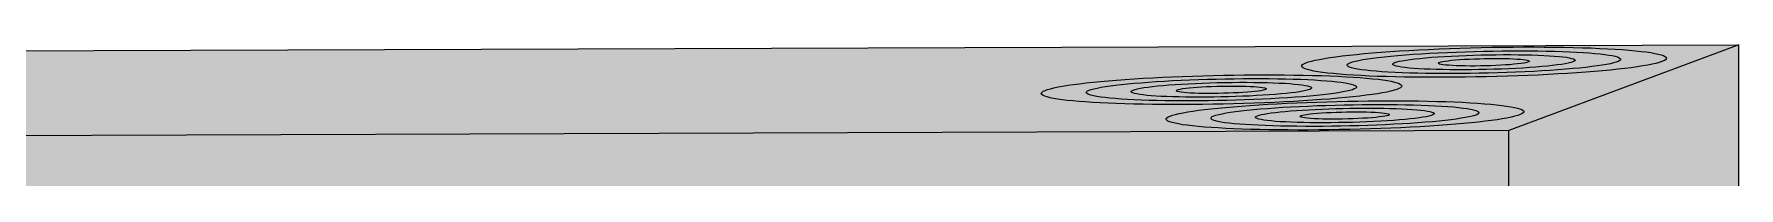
# Model space of a CAD drawing. Header units: inches. Extents: x 27328 to 121296, y -4075 to 4147.
# Drawn here: x 49626.9421 to 49627.0038, y 60.099 to 60.1037 of the extents above; entities that cross this region are included whole.
import ezdxf

# ---------------------------------------------------------------- set-up
doc = ezdxf.new("R2010")
doc.units = ezdxf.units.IN
doc.header["$MEASUREMENT"] = 0
doc.layers.add('M-EQPM', color=50, linetype='Continuous', lineweight=9)

msp = doc.modelspace()

# ---------------------------------------------------------------- hatches: boundary and pattern name
at = {"layer": 'M-EQPM', "lineweight": 5, "transparency": 33554631}
msp.add_hatch(color=256, dxfattribs=at).paths.add_polyline_path([(49626.964001, 60.070166), (49627.003827, 60.070261), (49627.003827, 60.103734), (49626.935682, 60.103496), (49626.935682, 60.094528), (49626.964001, 60.094618), (49626.964001, 60.091969), (49626.971478, 60.087555), (49626.970291, 60.084635), (49626.965058, 60.082832), (49626.965058, 60.075829), (49626.964579, 60.075678), (49626.964001, 60.075662), (49626.964001, 60.070958)], flags=0)

# ---------------------------------------------------------------- linework, layer by layer
at = {"layer": 'M-EQPM'}
for p, q in [((49626.935682, 60.103496), (49627.003827, 60.103734)), ((49627.003827, 60.103734), (49626.995497, 60.100636)), ((49627.003827, 60.070261), (49627.003827, 60.103734)), ((49626.995497, 60.100636), (49626.929401, 60.100412)), ((49626.995497, 60.07244), (49626.995497, 60.100636))]:
    msp.add_line(p, q, dxfattribs=at)
for points in [[(49626.988153, 60.103084, 0), (49626.988246, 60.103116, 0), (49626.988359, 60.103148, 0), (49626.988494, 60.10318, 0), (49626.98865, 60.103211, 0), (49626.988826, 60.103242, 0), (49626.989021, 60.103273, 0), (49626.989236, 60.103303, 0), (49626.989469, 60.103333, 0), (49626.989719, 60.103361, 0), (49626.989986, 60.103389, 0), (49626.990269, 60.103416, 0), (49626.990567, 60.103442, 0), (49626.990878, 60.103467, 0), (49626.991203, 60.103491, 0), (49626.991539, 60.103513, 0), (49626.991885, 60.103534, 0), (49626.992241, 60.103554, 0), (49626.992605, 60.103572, 0), (49626.992976, 60.103588, 0), (49626.993352, 60.103603, 0), (49626.993733, 60.103616, 0), (49626.994117, 60.103627, 0), (49626.994502, 60.103637, 0), (49626.994888, 60.103645, 0), (49626.995273, 60.103651, 0), (49626.995656, 60.103655, 0), (49626.996035, 60.103657, 0), (49626.996409, 60.103657, 0), (49626.996777, 60.103656, 0), (49626.997137, 60.103653, 0), (49626.997489, 60.103647, 0), (49626.997831, 60.10364, 0), (49626.998162, 60.103631, 0), (49626.998481, 60.103621, 0), (49626.998786, 60.103608, 0), (49626.999077, 60.103594, 0), (49626.999353, 60.103578, 0), (49626.999613, 60.103561, 0), (49626.999855, 60.103542, 0), (49627.00008, 60.103522, 0), (49627.000285, 60.1035, 0), (49627.000472, 60.103477, 0), (49627.000638, 60.103453, 0), (49627.000784, 60.103427, 0), (49627.000908, 60.1034, 0), (49627.001011, 60.103373, 0), (49627.001093, 60.103344, 0), (49627.001152, 60.103315, 0), (49627.001189, 60.103285, 0), (49627.001203, 60.103255, 0), (49627.001196, 60.103224, 0), (49627.001165, 60.103192, 0), (49627.001113, 60.103161, 0), (49627.001039, 60.103129, 0), (49627.000942, 60.103097, 0), (49627.000825, 60.103065, 0), (49627.000686, 60.103033, 0), (49627.000527, 60.103002, 0), (49627.000348, 60.102971, 0), (49627.00015, 60.10294, 0), (49626.999933, 60.10291, 0), (49626.999698, 60.102881, 0), (49626.999446, 60.102853, 0), (49626.999178, 60.102825, 0), (49626.998894, 60.102798, 0), (49626.998596, 60.102773, 0), (49626.998285, 60.102748, 0), (49626.997961, 60.102725, 0), (49626.997627, 60.102703, 0), (49626.997282, 60.102682, 0), (49626.996928, 60.102663, 0), (49626.996567, 60.102645, 0), (49626.996199, 60.102629, 0), (49626.995825, 60.102615, 0), (49626.995448, 60.102602, 0), (49626.995068, 60.102591, 0), (49626.994686, 60.102581, 0), (49626.994304, 60.102574, 0), (49626.993923, 60.102568, 0), (49626.993545, 60.102564, 0), (49626.99317, 60.102562, 0), (49626.9928, 60.102561, 0), (49626.992435, 60.102563, 0), (49626.992078, 60.102566, 0), (49626.99173, 60.102571, 0), (49626.991391, 60.102578, 0), (49626.991063, 60.102587, 0), (49626.990747, 60.102597, 0), (49626.990443, 60.102609, 0), (49626.990154, 60.102623, 0), (49626.989879, 60.102639, 0), (49626.98962, 60.102656, 0), (49626.989378, 60.102674, 0), (49626.989153, 60.102694, 0), (49626.988947, 60.102716, 0), (49626.988759, 60.102739, 0), (49626.988592, 60.102763, 0), (49626.988444, 60.102788, 0), (49626.988317, 60.102814, 0), (49626.988211, 60.102841, 0), (49626.988126, 60.10287, 0), (49626.988064, 60.102899, 0), (49626.988023, 60.102928, 0), (49626.988005, 60.102959, 0), (49626.988009, 60.102989, 0), (49626.988035, 60.103021, 0), (49626.988083, 60.103052, 0), (49626.988153, 60.103084, 0)], [(49626.989763, 60.10309, 0), (49626.989846, 60.103117, 0), (49626.98995, 60.103145, 0), (49626.990075, 60.103173, 0), (49626.990221, 60.1032, 0), (49626.990387, 60.103227, 0), (49626.990572, 60.103253, 0), (49626.990776, 60.103279, 0), (49626.990997, 60.103304, 0), (49626.991235, 60.103328, 0), (49626.991489, 60.103351, 0), (49626.991756, 60.103373, 0), (49626.992037, 60.103393, 0), (49626.99233, 60.103413, 0), (49626.992633, 60.103431, 0), (49626.992945, 60.103447, 0), (49626.993265, 60.103462, 0), (49626.993591, 60.103476, 0), (49626.993921, 60.103487, 0), (49626.994255, 60.103497, 0), (49626.994591, 60.103505, 0), (49626.994926, 60.103511, 0), (49626.99526, 60.103516, 0), (49626.995591, 60.103518, 0), (49626.995917, 60.103519, 0), (49626.996238, 60.103518, 0), (49626.996551, 60.103515, 0), (49626.996855, 60.10351, 0), (49626.997148, 60.103503, 0), (49626.99743, 60.103494, 0), (49626.997698, 60.103484, 0), (49626.997953, 60.103472, 0), (49626.998192, 60.103458, 0), (49626.998414, 60.103443, 0), (49626.998619, 60.103426, 0), (49626.998805, 60.103407, 0), (49626.998973, 60.103387, 0), (49626.99912, 60.103366, 0), (49626.999246, 60.103344, 0), (49626.999351, 60.103321, 0), (49626.999434, 60.103297, 0), (49626.999495, 60.103271, 0), (49626.999533, 60.103246, 0), (49626.999549, 60.103219, 0), (49626.999543, 60.103192, 0), (49626.999513, 60.103165, 0), (49626.999462, 60.103137, 0), (49626.999388, 60.103109, 0), (49626.999292, 60.103082, 0), (49626.999175, 60.103054, 0), (49626.999037, 60.103027, 0), (49626.998879, 60.103, 0), (49626.998701, 60.102973, 0), (49626.998505, 60.102947, 0), (49626.998291, 60.102922, 0), (49626.998061, 60.102898, 0), (49626.997815, 60.102875, 0), (49626.997554, 60.102852, 0), (49626.99728, 60.102831, 0), (49626.996993, 60.102811, 0), (49626.996696, 60.102793, 0), (49626.99639, 60.102776, 0), (49626.996075, 60.10276, 0), (49626.995754, 60.102746, 0), (49626.995428, 60.102734, 0), (49626.995097, 60.102723, 0), (49626.994765, 60.102715, 0), (49626.994432, 60.102707, 0), (49626.9941, 60.102702, 0), (49626.99377, 60.102699, 0), (49626.993443, 60.102697, 0), (49626.993122, 60.102697, 0), (49626.992808, 60.1027, 0), (49626.992502, 60.102704, 0), (49626.992205, 60.102709, 0), (49626.991919, 60.102717, 0), (49626.991645, 60.102726, 0), (49626.991385, 60.102737, 0), (49626.991139, 60.10275, 0), (49626.990909, 60.102765, 0), (49626.990695, 60.102781, 0), (49626.990499, 60.102798, 0), (49626.990322, 60.102817, 0), (49626.990164, 60.102837, 0), (49626.990026, 60.102859, 0), (49626.989909, 60.102881, 0), (49626.989813, 60.102905, 0), (49626.989739, 60.102929, 0), (49626.989687, 60.102955, 0), (49626.989657, 60.102981, 0), (49626.98965, 60.103007, 0), (49626.989665, 60.103035, 0), (49626.989703, 60.103062, 0), (49626.989763, 60.10309, 0)], [(49626.991374, 60.103095, 0), (49626.991443, 60.103118, 0), (49626.991534, 60.10314, 0), (49626.991646, 60.103163, 0), (49626.991778, 60.103185, 0), (49626.99193, 60.103206, 0), (49626.992099, 60.103227, 0), (49626.992286, 60.103247, 0), (49626.992489, 60.103266, 0), (49626.992706, 60.103284, 0), (49626.992937, 60.103301, 0), (49626.993178, 60.103316, 0), (49626.99343, 60.10333, 0), (49626.993689, 60.103342, 0), (49626.993955, 60.103353, 0), (49626.994225, 60.103362, 0), (49626.994498, 60.10337, 0), (49626.994771, 60.103375, 0), (49626.995043, 60.103379, 0), (49626.995313, 60.103381, 0), (49626.995577, 60.103381, 0), (49626.995834, 60.103379, 0), (49626.996084, 60.103375, 0), (49626.996322, 60.10337, 0), (49626.996549, 60.103362, 0), (49626.996763, 60.103353, 0), (49626.996961, 60.103342, 0), (49626.997144, 60.10333, 0), (49626.997309, 60.103316, 0), (49626.997455, 60.103301, 0), (49626.997582, 60.103284, 0), (49626.997688, 60.103266, 0), (49626.997773, 60.103247, 0), (49626.997836, 60.103227, 0), (49626.997877, 60.103206, 0), (49626.997896, 60.103185, 0), (49626.997892, 60.103163, 0), (49626.997865, 60.10314, 0), (49626.997816, 60.103118, 0), (49626.997745, 60.103095, 0), (49626.997653, 60.103072, 0), (49626.99754, 60.10305, 0), (49626.997407, 60.103028, 0), (49626.997254, 60.103007, 0), (49626.997084, 60.102986, 0), (49626.996897, 60.102966, 0), (49626.996694, 60.102947, 0), (49626.996476, 60.10293, 0), (49626.996246, 60.102913, 0), (49626.996005, 60.102898, 0), (49626.995754, 60.102884, 0), (49626.995496, 60.102872, 0), (49626.995231, 60.102861, 0), (49626.994962, 60.102852, 0), (49626.994691, 60.102844, 0), (49626.994419, 60.102839, 0), (49626.994148, 60.102835, 0), (49626.99388, 60.102833, 0), (49626.993617, 60.102833, 0), (49626.993361, 60.102835, 0), (49626.993113, 60.102839, 0), (49626.992876, 60.102845, 0), (49626.99265, 60.102852, 0), (49626.992437, 60.102861, 0), (49626.992238, 60.102872, 0), (49626.992056, 60.102884, 0), (49626.991891, 60.102898, 0), (49626.991745, 60.102913, 0), (49626.991618, 60.10293, 0), (49626.991511, 60.102948, 0), (49626.991425, 60.102966, 0), (49626.991361, 60.102986, 0), (49626.991318, 60.103007, 0), (49626.991298, 60.103028, 0), (49626.991301, 60.10305, 0), (49626.991326, 60.103073, 0), (49626.991374, 60.103095, 0)], [(49626.995378, 60.103007, 0), (49626.995207, 60.102997, 0), (49626.995029, 60.102988, 0), (49626.994845, 60.102981, 0), (49626.994658, 60.102976, 0), (49626.99447, 60.102972, 0), (49626.994283, 60.10297, 0), (49626.994101, 60.10297, 0), (49626.993925, 60.102971, 0), (49626.993757, 60.102975, 0), (49626.993601, 60.10298, 0), (49626.993458, 60.102986, 0), (49626.993329, 60.102995, 0), (49626.993217, 60.103004, 0), (49626.993122, 60.103016, 0), (49626.993047, 60.103028, 0), (49626.992992, 60.103041, 0), (49626.992958, 60.103055, 0), (49626.992945, 60.10307, 0), (49626.992954, 60.103085, 0), (49626.992984, 60.103101, 0)], [(49626.992984, 60.103101, 0), (49626.993035, 60.103116, 0), (49626.993107, 60.103132, 0), (49626.993197, 60.103147, 0), (49626.993306, 60.103162, 0), (49626.993432, 60.103176, 0), (49626.993574, 60.103189, 0), (49626.993728, 60.103201, 0), (49626.993894, 60.103212, 0), (49626.994069, 60.103221, 0), (49626.994251, 60.103229, 0), (49626.994437, 60.103235, 0), (49626.994626, 60.10324, 0), (49626.994814, 60.103243, 0), (49626.994999, 60.103244, 0), (49626.995179, 60.103243, 0), (49626.995351, 60.10324, 0), (49626.995514, 60.103236, 0), (49626.995664, 60.10323, 0), (49626.995801, 60.103223, 0), (49626.995921, 60.103214, 0), (49626.996025, 60.103203, 0), (49626.996109, 60.103192, 0), (49626.996174, 60.103179, 0), (49626.996219, 60.103165, 0), (49626.996242, 60.10315, 0), (49626.996243, 60.103135, 0), (49626.996223, 60.10312, 0), (49626.996182, 60.103104, 0), (49626.99612, 60.103089, 0), (49626.996039, 60.103073, 0), (49626.995938, 60.103058, 0), (49626.99582, 60.103044, 0), (49626.995686, 60.103031, 0), (49626.995538, 60.103018, 0), (49626.995378, 60.103007, 0)], [(49626.987369, 60.102649, 0), (49626.987721, 60.102645, 0), (49626.988064, 60.102639, 0), (49626.988397, 60.102632, 0), (49626.988718, 60.102622, 0), (49626.989028, 60.102611, 0), (49626.989324, 60.102598, 0), (49626.989606, 60.102584, 0), (49626.989872, 60.102568, 0), (49626.990123, 60.10255, 0), (49626.990356, 60.102531, 0), (49626.990572, 60.102511, 0), (49626.990769, 60.102489, 0), (49626.990947, 60.102466, 0), (49626.991106, 60.102442, 0), (49626.991244, 60.102417, 0), (49626.991361, 60.10239, 0), (49626.991458, 60.102363, 0), (49626.991533, 60.102335, 0), (49626.991586, 60.102306, 0), (49626.991618, 60.102277, 0), (49626.991627, 60.102247, 0), (49626.991615, 60.102217, 0), (49626.991581, 60.102186, 0), (49626.991526, 60.102155, 0), (49626.991449, 60.102124, 0), (49626.99135, 60.102093, 0), (49626.991231, 60.102062, 0), (49626.991092, 60.102031, 0), (49626.990932, 60.102, 0), (49626.990753, 60.10197, 0), (49626.990555, 60.101941, 0), (49626.990339, 60.101912, 0), (49626.990106, 60.101883, 0), (49626.989856, 60.101856, 0), (49626.989591, 60.101829, 0), (49626.98931, 60.101803, 0), (49626.989016, 60.101778, 0), (49626.988709, 60.101755, 0), (49626.98839, 60.101732, 0), (49626.98806, 60.101711, 0), (49626.98772, 60.101691, 0), (49626.987371, 60.101673, 0), (49626.987016, 60.101656, 0), (49626.986653, 60.101641, 0), (49626.986286, 60.101627, 0), (49626.985915, 60.101615, 0), (49626.985542, 60.101604, 0), (49626.985166, 60.101595, 0), (49626.984791, 60.101588, 0), (49626.984417, 60.101583, 0), (49626.984045, 60.101579, 0), (49626.983676, 60.101577, 0), (49626.983313, 60.101577, 0), (49626.982955, 60.101579, 0), (49626.982604, 60.101582, 0), (49626.982262, 60.101587, 0), (49626.981929, 60.101594, 0), (49626.981606, 60.101603, 0), (49626.981295, 60.101613, 0), (49626.980997, 60.101626, 0), (49626.980712, 60.101639, 0), (49626.980442, 60.101654, 0), (49626.980187, 60.101671, 0), (49626.979948, 60.101689, 0), (49626.979726, 60.101709, 0), (49626.979523, 60.10173, 0), (49626.979337, 60.101752, 0), (49626.979171, 60.101776, 0), (49626.979025, 60.101801, 0), (49626.978898, 60.101826, 0), (49626.978793, 60.101853, 0), (49626.978708, 60.10188, 0), (49626.978644, 60.101909, 0), (49626.978602, 60.101938, 0), (49626.978582, 60.101967, 0), (49626.978583, 60.101997, 0), (49626.978607, 60.102028, 0), (49626.978652, 60.102059, 0), (49626.978718, 60.10209, 0)], [(49626.978718, 60.10209, 0), (49626.978805, 60.10212, 0), (49626.978912, 60.102151, 0), (49626.979039, 60.102182, 0), (49626.979187, 60.102212, 0), (49626.979353, 60.102242, 0), (49626.979539, 60.102272, 0), (49626.979743, 60.102301, 0), (49626.979964, 60.102329, 0), (49626.980202, 60.102357, 0), (49626.980457, 60.102384, 0), (49626.980727, 60.10241, 0), (49626.981011, 60.102436, 0), (49626.981308, 60.10246, 0), (49626.981619, 60.102483, 0), (49626.98194, 60.102505, 0), (49626.982273, 60.102525, 0), (49626.982614, 60.102544, 0), (49626.982964, 60.102562, 0), (49626.983321, 60.102579, 0), (49626.983684, 60.102593, 0)], [(49626.980312, 60.102095, 0), (49626.980389, 60.102122, 0), (49626.980487, 60.102148, 0), (49626.980605, 60.102175, 0), (49626.980742, 60.102201, 0), (49626.980899, 60.102227, 0), (49626.981074, 60.102252, 0), (49626.981267, 60.102277, 0), (49626.981477, 60.102301, 0), (49626.981703, 60.102324, 0), (49626.981943, 60.102347, 0), (49626.982198, 60.102368, 0), (49626.982465, 60.102388, 0), (49626.982744, 60.102407, 0), (49626.983034, 60.102425, 0), (49626.983332, 60.102441, 0), (49626.983639, 60.102456, 0), (49626.983952, 60.102469, 0), (49626.98427, 60.102481, 0), (49626.984591, 60.102491, 0), (49626.984915, 60.1025, 0), (49626.98524, 60.102506, 0), (49626.985564, 60.102511, 0), (49626.985886, 60.102515, 0), (49626.986205, 60.102516, 0), (49626.986519, 60.102516, 0), (49626.986826, 60.102514, 0), (49626.987126, 60.10251, 0), (49626.987417, 60.102505, 0), (49626.987698, 60.102497, 0), (49626.987967, 60.102489, 0), (49626.988224, 60.102478, 0), (49626.988467, 60.102466, 0), (49626.988695, 60.102452, 0), (49626.988907, 60.102437, 0), (49626.989102, 60.10242, 0), (49626.98928, 60.102402, 0), (49626.989439, 60.102383, 0), (49626.98958, 60.102362, 0), (49626.9897, 60.102341, 0), (49626.9898, 60.102318, 0), (49626.98988, 60.102295, 0), (49626.989939, 60.102271, 0), (49626.989976, 60.102246, 0), (49626.989992, 60.10222, 0), (49626.989987, 60.102194, 0)], [(49626.981906, 60.102101, 0), (49626.981973, 60.102123, 0), (49626.98206, 60.102145, 0), (49626.982168, 60.102167, 0), (49626.982296, 60.102188, 0), (49626.982442, 60.102209, 0), (49626.982607, 60.102229, 0), (49626.982789, 60.102249, 0), (49626.982986, 60.102267, 0), (49626.983198, 60.102285, 0), (49626.983422, 60.102301, 0), (49626.983658, 60.102316, 0), (49626.983904, 60.10233, 0), (49626.984157, 60.102342, 0), (49626.984418, 60.102353, 0), (49626.984682, 60.102362, 0), (49626.98495, 60.102369, 0), (49626.985219, 60.102375, 0), (49626.985487, 60.102379, 0), (49626.985752, 60.102381, 0), (49626.986013, 60.102381, 0), (49626.986267, 60.102379, 0), (49626.986514, 60.102376, 0), (49626.986751, 60.102371, 0), (49626.986977, 60.102364, 0), (49626.98719, 60.102355, 0), (49626.987389, 60.102345, 0), (49626.987572, 60.102333, 0), (49626.987738, 60.102319, 0), (49626.987887, 60.102305, 0), (49626.988016, 60.102288, 0), (49626.988126, 60.102271, 0), (49626.988216, 60.102253, 0), (49626.988284, 60.102233, 0), (49626.98833, 60.102213, 0), (49626.988355, 60.102193, 0), (49626.988358, 60.102171, 0), (49626.988338, 60.102149, 0), (49626.988297, 60.102127, 0), (49626.988234, 60.102105, 0), (49626.98815, 60.102083, 0), (49626.988045, 60.102062, 0), (49626.987921, 60.10204, 0), (49626.987777, 60.102019, 0)], [(49626.983684, 60.102593, 0), (49626.984051, 60.102607, 0), (49626.984422, 60.102618, 0), (49626.984796, 60.102628, 0), (49626.98517, 60.102636, 0), (49626.985544, 60.102643, 0), (49626.985917, 60.102648, 0), (49626.986287, 60.102651, 0), (49626.986654, 60.102652, 0), (49626.987015, 60.102651, 0), (49626.987369, 60.102649, 0)], [(49626.989987, 60.102194, 0), (49626.989959, 60.102167, 0), (49626.989909, 60.10214, 0), (49626.989838, 60.102113, 0), (49626.989745, 60.102086, 0), (49626.98963, 60.102059, 0), (49626.989495, 60.102032, 0), (49626.989341, 60.102006, 0), (49626.989167, 60.10198, 0), (49626.988974, 60.101954, 0), (49626.988764, 60.10193, 0), (49626.988538, 60.101906, 0), (49626.988295, 60.101883, 0), (49626.988039, 60.101862, 0), (49626.987769, 60.101841, 0), (49626.987487, 60.101822, 0), (49626.987195, 60.101803, 0), (49626.986893, 60.101787, 0), (49626.986583, 60.101772, 0), (49626.986266, 60.101758, 0), (49626.985944, 60.101746, 0), (49626.985618, 60.101736, 0), (49626.98529, 60.101727, 0), (49626.984961, 60.10172, 0), (49626.984633, 60.101715, 0), (49626.984307, 60.101712, 0), (49626.983985, 60.10171, 0), (49626.983667, 60.10171, 0), (49626.983356, 60.101713, 0), (49626.983053, 60.101716, 0), (49626.982759, 60.101722, 0), (49626.982476, 60.10173, 0), (49626.982204, 60.101739, 0), (49626.981946, 60.10175, 0), (49626.981701, 60.101762, 0), (49626.981473, 60.101777, 0), (49626.98126, 60.101792, 0), (49626.981065, 60.101809, 0), (49626.980888, 60.101828, 0), (49626.98073, 60.101848, 0), (49626.980592, 60.101869, 0), (49626.980474, 60.101891, 0), (49626.980377, 60.101914, 0), (49626.980302, 60.101938, 0), (49626.980248, 60.101963, 0), (49626.980217, 60.101988, 0), (49626.980207, 60.102015, 0), (49626.98022, 60.102041, 0), (49626.980255, 60.102068, 0), (49626.980312, 60.102095, 0)], [(49626.987777, 60.102019, 0), (49626.987619, 60.101999, 0), (49626.987443, 60.10198, 0), (49626.987253, 60.101961, 0), (49626.987049, 60.101944, 0), (49626.986832, 60.101928, 0), (49626.986603, 60.101912, 0), (49626.986365, 60.101899, 0), (49626.986119, 60.101886, 0), (49626.985866, 60.101875, 0), (49626.985608, 60.101866, 0), (49626.985347, 60.101858, 0), (49626.985084, 60.101852, 0), (49626.984821, 60.101847, 0), (49626.98456, 60.101845, 0), (49626.984303, 60.101844, 0), (49626.984051, 60.101844, 0), (49626.983805, 60.101847, 0), (49626.983568, 60.101851, 0), (49626.983341, 60.101857, 0), (49626.983125, 60.101864, 0), (49626.982922, 60.101874, 0), (49626.982734, 60.101884, 0), (49626.98256, 60.101897, 0), (49626.982403, 60.10191, 0), (49626.982264, 60.101925, 0), (49626.982143, 60.101941, 0), (49626.982041, 60.101959, 0), (49626.981959, 60.101977, 0), (49626.981897, 60.101996, 0), (49626.981857, 60.102016, 0), (49626.981837, 60.102036, 0), (49626.981839, 60.102058, 0), (49626.981862, 60.102079, 0), (49626.981906, 60.102101, 0)], [(49626.984984, 60.10198, 0), (49626.984799, 60.101978, 0), (49626.984618, 60.101978, 0), (49626.984444, 60.101979, 0), (49626.984278, 60.101982, 0), (49626.984123, 60.101987, 0), (49626.98398, 60.101994, 0), (49626.983852, 60.102002, 0), (49626.98374, 60.102012, 0), (49626.983645, 60.102022, 0), (49626.98357, 60.102034, 0), (49626.983514, 60.102047, 0), (49626.983479, 60.102061, 0), (49626.983465, 60.102076, 0), (49626.983472, 60.102091, 0), (49626.983501, 60.102106, 0)], [(49626.983501, 60.102106, 0), (49626.98355, 60.102121, 0), (49626.983619, 60.102137, 0), (49626.983708, 60.102152, 0), (49626.983814, 60.102166, 0), (49626.983938, 60.10218, 0), (49626.984076, 60.102192, 0), (49626.984228, 60.102204, 0), (49626.984392, 60.102215, 0), (49626.984564, 60.102224, 0), (49626.984744, 60.102232, 0), (49626.984928, 60.102238, 0), (49626.985114, 60.102242, 0), (49626.9853, 60.102245, 0), (49626.985483, 60.102246, 0), (49626.985661, 60.102245, 0), (49626.985832, 60.102243, 0), (49626.985994, 60.102239, 0), (49626.986143, 60.102233, 0), (49626.986279, 60.102226, 0), (49626.986399, 60.102217, 0), (49626.986503, 60.102207, 0), (49626.986588, 60.102195, 0), (49626.986653, 60.102182, 0), (49626.986698, 60.102169, 0), (49626.986722, 60.102155, 0), (49626.986725, 60.10214, 0), (49626.986707, 60.102125, 0), (49626.986668, 60.102109, 0), (49626.986608, 60.102094, 0), (49626.986528, 60.102079, 0), (49626.98643, 60.102064, 0), (49626.986315, 60.10205, 0), (49626.986183, 60.102037, 0), (49626.986038, 60.102025, 0), (49626.98588, 60.102014, 0), (49626.985712, 60.102004, 0), (49626.985536, 60.101996, 0), (49626.985355, 60.101989, 0), (49626.98517, 60.101983, 0), (49626.984984, 60.10198, 0)], [(49626.990031, 60.101704, 0), (49626.99041, 60.101709, 0), (49626.990785, 60.101712, 0), (49626.991157, 60.101713, 0), (49626.991523, 60.101713, 0), (49626.991882, 60.10171, 0), (49626.992233, 60.101706, 0), (49626.992575, 60.1017, 0), (49626.992906, 60.101692, 0), (49626.993226, 60.101682, 0), (49626.993534, 60.101671, 0), (49626.993827, 60.101658, 0), (49626.994106, 60.101643, 0), (49626.994369, 60.101627, 0), (49626.994616, 60.101609, 0), (49626.994845, 60.10159, 0), (49626.995056, 60.10157, 0), (49626.995248, 60.101548, 0), (49626.99542, 60.101525, 0), (49626.995573, 60.1015, 0), (49626.995704, 60.101475, 0), (49626.995815, 60.101449, 0), (49626.995903, 60.101421, 0), (49626.995971, 60.101393, 0), (49626.996016, 60.101364, 0), (49626.996039, 60.101335, 0), (49626.996039, 60.101305, 0), (49626.996018, 60.101275, 0), (49626.995975, 60.101244, 0), (49626.995909, 60.101213, 0), (49626.995822, 60.101183, 0), (49626.995714, 60.101152, 0), (49626.995584, 60.101121, 0), (49626.995434, 60.101091, 0), (49626.995265, 60.10106, 0), (49626.995075, 60.101031, 0), (49626.994867, 60.101001, 0), (49626.994641, 60.100973, 0), (49626.994398, 60.100945, 0), (49626.994139, 60.100918, 0), (49626.993864, 60.100892, 0), (49626.993574, 60.100867, 0), (49626.993271, 60.100843, 0), (49626.992956, 60.10082, 0), (49626.992629, 60.100799, 0), (49626.992292, 60.100778, 0), (49626.991945, 60.100759, 0), (49626.991591, 60.100742, 0), (49626.99123, 60.100726, 0), (49626.990863, 60.100712, 0), (49626.990492, 60.100699, 0), (49626.990118, 60.100688, 0), (49626.989742, 60.100679, 0), (49626.989365, 60.100671, 0), (49626.988989, 60.100665, 0), (49626.988615, 60.100661, 0), (49626.988245, 60.100658, 0), (49626.987879, 60.100658, 0), (49626.987519, 60.100659, 0), (49626.987165, 60.100662, 0), (49626.98682, 60.100667, 0), (49626.986484, 60.100673, 0), (49626.986158, 60.100681, 0), (49626.985844, 60.100691, 0), (49626.985543, 60.100703, 0), (49626.985255, 60.100716, 0), (49626.984982, 60.100731, 0), (49626.984724, 60.100747, 0), (49626.984483, 60.100765, 0), (49626.984259, 60.100784, 0), (49626.984053, 60.100805, 0), (49626.983866, 60.100827, 0), (49626.983697, 60.10085, 0), (49626.983549, 60.100875, 0), (49626.983422, 60.1009, 0), (49626.983315, 60.100926, 0), (49626.983229, 60.100954, 0), (49626.983165, 60.100982, 0), (49626.983123, 60.10101, 0), (49626.983103, 60.10104, 0), (49626.983105, 60.10107, 0), (49626.983129, 60.1011, 0), (49626.983175, 60.10113, 0), (49626.983243, 60.101161, 0)], [(49626.983243, 60.101161, 0), (49626.98333, 60.101191, 0), (49626.983438, 60.101222, 0), (49626.983565, 60.101252, 0), (49626.983713, 60.101281, 0), (49626.983879, 60.101311, 0), (49626.984064, 60.10134, 0), (49626.984267, 60.101369, 0), (49626.984488, 60.101397, 0), (49626.984725, 60.101424, 0), (49626.984979, 60.10145, 0), (49626.985247, 60.101476, 0), (49626.98553, 60.101501, 0), (49626.985826, 60.101525, 0), (49626.986134, 60.101547, 0), (49626.986454, 60.101569, 0), (49626.986784, 60.101589, 0), (49626.987123, 60.101608, 0), (49626.987471, 60.101625, 0), (49626.987825, 60.101641, 0), (49626.988185, 60.101656, 0), (49626.98855, 60.101669, 0), (49626.988918, 60.10168, 0), (49626.989289, 60.10169, 0), (49626.98966, 60.101698, 0), (49626.990031, 60.101704, 0)], [(49626.984823, 60.101167, 0), (49626.984902, 60.101193, 0), (49626.985003, 60.10122, 0), (49626.985124, 60.101247, 0), (49626.985266, 60.101273, 0), (49626.985428, 60.101299, 0), (49626.985609, 60.101324, 0), (49626.985807, 60.101349, 0), (49626.986023, 60.101373, 0), (49626.986256, 60.101396, 0), (49626.986503, 60.101418, 0), (49626.986765, 60.101439, 0), (49626.98704, 60.101459, 0), (49626.987326, 60.101478, 0), (49626.987622, 60.101495, 0), (49626.987928, 60.101511, 0), (49626.988241, 60.101525, 0), (49626.98856, 60.101538, 0), (49626.988884, 60.101549, 0), (49626.989211, 60.101559, 0), (49626.98954, 60.101567, 0), (49626.989869, 60.101573, 0), (49626.990196, 60.101577, 0), (49626.990521, 60.10158, 0), (49626.990841, 60.10158, 0), (49626.991156, 60.101579, 0), (49626.991463, 60.101576, 0), (49626.991761, 60.101571, 0), (49626.99205, 60.101565, 0), (49626.992326, 60.101556, 0), (49626.992591, 60.101546, 0), (49626.992841, 60.101535, 0), (49626.993076, 60.101521, 0), (49626.993295, 60.101507, 0), (49626.993497, 60.10149, 0), (49626.993681, 60.101472, 0), (49626.993846, 60.101453, 0), (49626.993991, 60.101433, 0), (49626.994116, 60.101412, 0), (49626.99422, 60.101389, 0), (49626.994303, 60.101366, 0), (49626.994364, 60.101342, 0), (49626.994403, 60.101317, 0), (49626.99442, 60.101291, 0), (49626.994414, 60.101265, 0), (49626.994387, 60.101239, 0), (49626.994338, 60.101212, 0), (49626.994267, 60.101186, 0), (49626.994174, 60.101159, 0), (49626.99406, 60.101132, 0), (49626.993926, 60.101106, 0), (49626.993773, 60.10108, 0), (49626.9936, 60.101054, 0), (49626.993409, 60.10103, 0), (49626.9932, 60.101005, 0), (49626.992975, 60.100982, 0), (49626.992734, 60.100959, 0), (49626.992479, 60.100938, 0), (49626.992211, 60.100918, 0), (49626.991931, 60.100899, 0), (49626.991641, 60.100881, 0), (49626.991341, 60.100864, 0), (49626.991033, 60.100849, 0), (49626.990718, 60.100836, 0), (49626.990398, 60.100824, 0), (49626.990075, 60.100814, 0), (49626.989749, 60.100805, 0), (49626.989423, 60.100799, 0), (49626.989097, 60.100793, 0), (49626.988773, 60.10079, 0), (49626.988453, 60.100789, 0), (49626.988138, 60.100789, 0), (49626.987829, 60.100791, 0), (49626.987528, 60.100795, 0), (49626.987237, 60.1008, 0), (49626.986956, 60.100808, 0), (49626.986687, 60.100817, 0), (49626.986431, 60.100827, 0), (49626.986189, 60.10084, 0), (49626.985962, 60.100854, 0), (49626.985752, 60.100869, 0), (49626.985559, 60.100886, 0), (49626.985384, 60.100904, 0), (49626.985228, 60.100923, 0), (49626.985091, 60.100944, 0), (49626.984975, 60.100966, 0), (49626.98488, 60.100989, 0), (49626.984806, 60.101012, 0), (49626.984754, 60.101037, 0), (49626.984724, 60.101062, 0), (49626.984715, 60.101087, 0), (49626.984729, 60.101114, 0), (49626.984765, 60.10114, 0), (49626.984823, 60.101167, 0)], [(49626.991414, 60.101431, 0), (49626.991625, 60.101423, 0), (49626.991821, 60.101413, 0), (49626.992003, 60.101402, 0), (49626.992168, 60.101389, 0), (49626.992316, 60.101375, 0), (49626.992446, 60.101359, 0), (49626.992557, 60.101342, 0), (49626.992647, 60.101325, 0), (49626.992717, 60.101306, 0), (49626.992766, 60.101287, 0), (49626.992794, 60.101266, 0), (49626.9928, 60.101246, 0), (49626.992784, 60.101225, 0), (49626.992748, 60.101203, 0), (49626.99269, 60.101182, 0), (49626.992611, 60.10116, 0), (49626.992513, 60.101139, 0), (49626.992394, 60.101118, 0), (49626.992257, 60.101097, 0), (49626.992102, 60.101077, 0), (49626.991931, 60.101058, 0), (49626.991744, 60.10104, 0), (49626.991542, 60.101022, 0), (49626.991327, 60.101006, 0), (49626.991101, 60.10099, 0), (49626.990865, 60.100976, 0), (49626.99062, 60.100964, 0), (49626.990368, 60.100953, 0), (49626.99011, 60.100943, 0), (49626.98985, 60.100935, 0), (49626.989587, 60.100929, 0), (49626.989324, 60.100924, 0), (49626.989063, 60.100921, 0), (49626.988805, 60.10092, 0), (49626.988552, 60.10092, 0), (49626.988306, 60.100922, 0), (49626.988068, 60.100926, 0), (49626.98784, 60.100932, 0), (49626.987624, 60.100939, 0), (49626.98742, 60.100948, 0), (49626.98723, 60.100959, 0), (49626.987056, 60.100971, 0), (49626.986899, 60.100984, 0), (49626.986759, 60.100999, 0), (49626.986637, 60.101015, 0), (49626.986535, 60.101032, 0), (49626.986453, 60.10105, 0), (49626.986391, 60.101069, 0), (49626.986351, 60.101088, 0), (49626.986332, 60.101109, 0), (49626.986334, 60.101129, 0), (49626.986358, 60.101151, 0), (49626.986403, 60.101172, 0)], [(49626.986403, 60.101172, 0), (49626.986466, 60.101193, 0), (49626.986548, 60.101213, 0), (49626.986649, 60.101234, 0), (49626.986768, 60.101254, 0), (49626.986904, 60.101274, 0)], [(49626.986904, 60.101274, 0), (49626.987057, 60.101293, 0), (49626.987225, 60.101312, 0), (49626.987408, 60.101329, 0), (49626.987604, 60.101346, 0), (49626.987813, 60.101362, 0)], [(49626.987813, 60.101362, 0), (49626.988032, 60.101377, 0), (49626.988261, 60.10139, 0), (49626.988497, 60.101402, 0), (49626.988741, 60.101413, 0), (49626.988989, 60.101423, 0)], [(49626.988048, 60.101107, 0), (49626.987994, 60.10112, 0), (49626.987959, 60.101133, 0), (49626.987946, 60.101148, 0), (49626.987954, 60.101162, 0), (49626.987983, 60.101177, 0)], [(49626.987983, 60.101177, 0), (49626.988033, 60.101193, 0), (49626.988105, 60.101208, 0), (49626.988196, 60.101223, 0), (49626.988306, 60.101237, 0), (49626.988433, 60.101251, 0), (49626.988575, 60.101264, 0), (49626.988731, 60.101275, 0), (49626.988898, 60.101286, 0), (49626.989074, 60.101295, 0), (49626.989257, 60.101302, 0), (49626.989444, 60.101308, 0), (49626.989632, 60.101312, 0), (49626.98982, 60.101314, 0), (49626.990004, 60.101315, 0), (49626.990183, 60.101314, 0), (49626.990353, 60.101311, 0), (49626.990512, 60.101306, 0), (49626.990658, 60.1013, 0), (49626.990789, 60.101292, 0), (49626.990904, 60.101282, 0), (49626.991, 60.101271, 0), (49626.991077, 60.101259, 0), (49626.991133, 60.101246, 0), (49626.991168, 60.101232, 0), (49626.991181, 60.101218, 0), (49626.991172, 60.101203, 0), (49626.991141, 60.101187, 0), (49626.991089, 60.101172, 0), (49626.991016, 60.101157, 0), (49626.990924, 60.101142, 0), (49626.990813, 60.101128, 0), (49626.990685, 60.101114, 0), (49626.990542, 60.101102, 0), (49626.990386, 60.10109, 0), (49626.990218, 60.10108, 0), (49626.990042, 60.101071, 0), (49626.989859, 60.101064, 0), (49626.989673, 60.101058, 0), (49626.989484, 60.101054, 0), (49626.989297, 60.101052, 0), (49626.989114, 60.101051, 0), (49626.988936, 60.101052, 0), (49626.988767, 60.101055, 0), (49626.988609, 60.10106, 0), (49626.988464, 60.101067, 0), (49626.988334, 60.101075, 0), (49626.98822, 60.101084, 0), (49626.988124, 60.101095, 0), (49626.988048, 60.101107, 0)], [(49626.988989, 60.101423, 0), (49626.989241, 60.101431, 0), (49626.989496, 60.101437, 0), (49626.98975, 60.101442, 0), (49626.990004, 60.101446, 0), (49626.990255, 60.101447, 0)], [(49626.990255, 60.101447, 0), (49626.990501, 60.101447, 0), (49626.990742, 60.101446, 0), (49626.990975, 60.101442, 0), (49626.9912, 60.101438, 0), (49626.991414, 60.101431, 0)]]:
    msp.add_polyline3d(points, dxfattribs=at)

doc.saveas('drawing.dxf')
